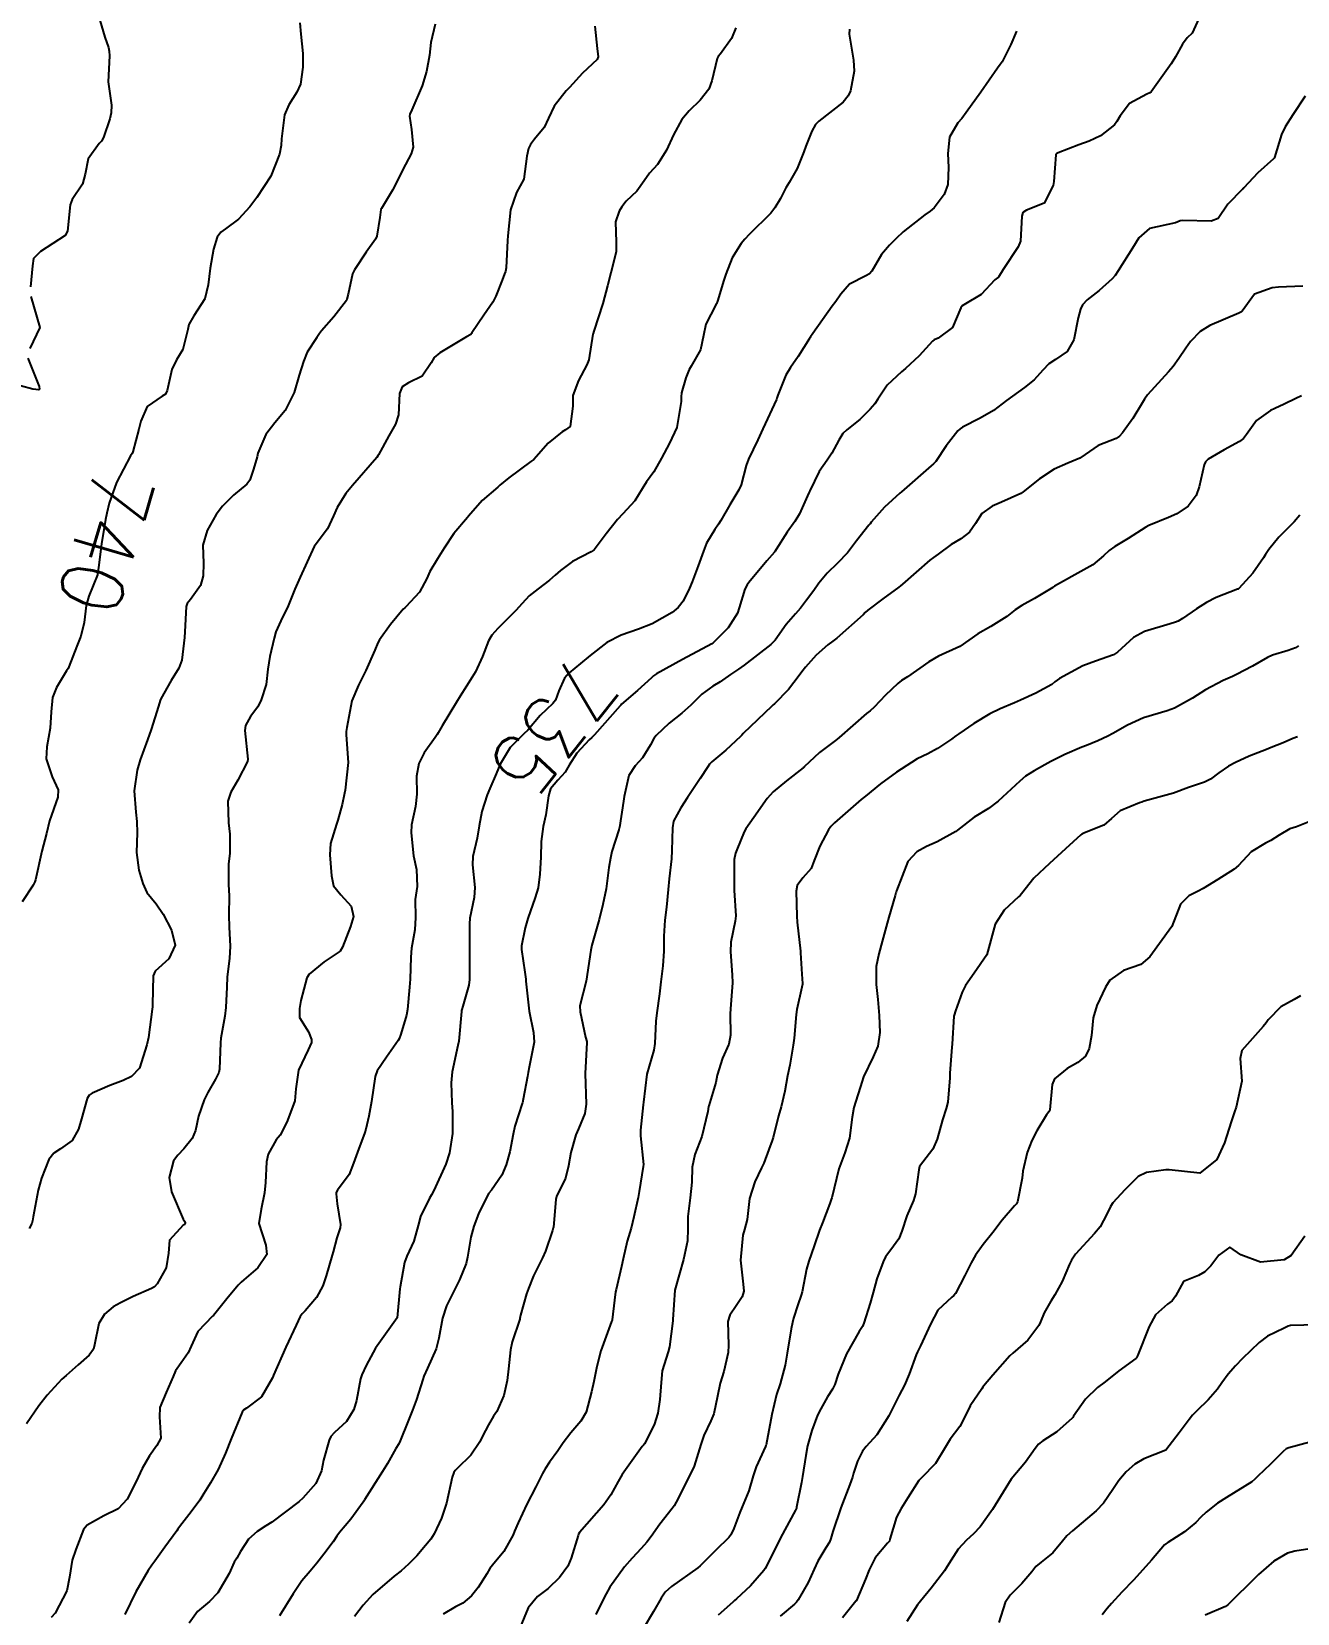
# Model space of a CAD drawing. Header units: metres. Extents: x 298520 to 308411, y 7433745 to 7450750.
# Drawn here: x 303506.1 to 303588.4, y 7440477.6 to 7440580.2 of the extents above; entities that cross this region are included whole.
import ezdxf
from ezdxf.enums import TextEntityAlignment as Align

# ---------------------------------------------------------------- set-up
doc = ezdxf.new("R2010")
doc.units = ezdxf.units.M
doc.header["$LTSCALE"] = 10
for name, color, linetype in [('Cotas', 45, 'Continuous'), ('Curvas de Nivel 1m', 11, 'Continuous'), ('Curvas de Nivel 5m', 15, 'Continuous')]:
    doc.layers.add(name, color=color, linetype=linetype)
doc.styles.add('Style-STANDARD', font='STANDARD.shx')

msp = doc.modelspace()

# ---------------------------------------------------------------- linework, layer by layer
at = {"layer": 'Curvas de Nivel 1m', "flags": 128}
for points, elevation in [([(303510.58, 7440580.99), (303510.9, 7440579.89), (303511.13, 7440579.22), (303511.19, 7440578.99), (303511.21, 7440578.67), (303511.12, 7440576.99), (303511.34, 7440575.48), (303511.32, 7440574.98), (303511.23, 7440574.59), (303510.82, 7440573.37), (303510.68, 7440573.13), (303510.54, 7440572.99), (303509.83, 7440571.98), (303509.63, 7440571), (303509.45, 7440570.34), (303508.78, 7440569.34), (303508.65, 7440569.01), (303508.47, 7440567.3), (303508.32, 7440567.02), (303506.73, 7440565.98), (303506.26, 7440565.51), (303506.21, 7440565.05), (303506.07, 7440563.68)], 741), ([(303581.96, 7440581.1), (303581.53, 7440580.14), (303581.21, 7440579.84), (303580.9, 7440579.44), (303580.44, 7440578.61), (303580.17, 7440578.16), (303578.86, 7440576.35), (303578.78, 7440576.27), (303578.58, 7440576.18), (303577.47, 7440575.59), (303576.85, 7440574.78), (303576.64, 7440574.41), (303576.48, 7440574.2), (303575.57, 7440573.48), (303574.83, 7440573.14), (303574.17, 7440572.89), (303572.82, 7440572.39), (303572.73, 7440572.34), (303572.68, 7440572.25), (303572.54, 7440570.51), (303572.5, 7440570.25), (303571.91, 7440569.12), (303570.77, 7440568.65), (303570.54, 7440568.5), (303570.47, 7440568.27), (303570.37, 7440566.65), (303570.23, 7440566.28), (303569.25, 7440564.81), (303568.95, 7440564.3), (303568.81, 7440564.21), (303568.72, 7440564.13), (303567.83, 7440563.18), (303566.7, 7440562.52), (303566.58, 7440562.44), (303566.51, 7440562.32), (303565.97, 7440561.04), (303565.03, 7440560.34), (303564.78, 7440560.23), (303564.67, 7440560.15), (303563.8, 7440559.21), (303562.9, 7440558.37), (303562.64, 7440558.16), (303561.72, 7440557.29), (303561.12, 7440556.38), (303560.92, 7440556.08), (303560.62, 7440555.73), (303559.94, 7440555.06), (303559.11, 7440554.4), (303558.85, 7440554.15), (303558.59, 7440553.73), (303558.13, 7440552.87), (303557.82, 7440552.43), (303557.31, 7440551.69), (303556.7, 7440550.44), (303556.65, 7440550.34), (303556.55, 7440550.1), (303556.03, 7440548.95), (303555.72, 7440548.45), (303555.22, 7440547.76), (303554.51, 7440546.63), (303554.44, 7440546.52), (303554.4, 7440546.46), (303553.91, 7440545.88), (303552.74, 7440544.49), (303552.62, 7440544.34), (303552.48, 7440544.04), (303552.11, 7440542.84), (303551.99, 7440542.49), (303551.4, 7440541.55), (303550.43, 7440540.58), (303550.39, 7440540.55), (303550.33, 7440540.51), (303548.42, 7440539.49), (303546.74, 7440538.56), (303546.55, 7440538.42), (303546.41, 7440538.29), (303545.5, 7440537.47), (303544.47, 7440536.58), (303544.43, 7440536.53), (303544.38, 7440536.48), (303542.71, 7440534.6), (303542.53, 7440534.43), (303542.36, 7440534.27), (303541.57, 7440533.4), (303541.07, 7440532.62), (303540.8, 7440532.16), (303540.32, 7440531.64), (303539.86, 7440531.09), (303539.73, 7440530.64), (303539.55, 7440529.39), (303539.37, 7440528.64), (303539.25, 7440527.67), (303539.22, 7440526.64), (303539.16, 7440525.55), (303539.04, 7440524.65), (303538.85, 7440524.03), (303538.37, 7440522.66), (303538.21, 7440522.06), (303537.96, 7440520.9), (303537.96, 7440520.66), (303538.18, 7440519.18), (303538.25, 7440518.73), (303538.24, 7440518.66), (303538.24, 7440518.59), (303538.47, 7440516.66), (303538.75, 7440515.27), (303538.78, 7440514.65), (303538.46, 7440513.01), (303538.39, 7440512.66), (303538.35, 7440512.4), (303538.08, 7440510.94), (303538.03, 7440510.7), (303538.02, 7440510.66), (303537.53, 7440509.19), (303537.42, 7440508.67), (303537.2, 7440507.51), (303536.98, 7440506.67), (303536.68, 7440506.01), (303536.01, 7440505.03), (303535.85, 7440504.83), (303535.76, 7440504.68), (303535.18, 7440503.5), (303534.86, 7440502.69), (303534.68, 7440501.98), (303534.47, 7440500.69), (303534.37, 7440500.27), (303533.94, 7440499.2), (303533.69, 7440498.7), (303533.1, 7440497.52), (303532.83, 7440496.72), (303532.6, 7440495.43), (303532.42, 7440494.72), (303531.87, 7440493.47), (303531.63, 7440492.96), (303531.56, 7440492.73), (303531.15, 7440491.43), (303530.88, 7440490.74), (303530.58, 7440489.98), (303530.09, 7440488.75), (303529.99, 7440488.57), (303529.81, 7440488.26), (303529.27, 7440487.28), (303528.94, 7440486.76), (303527.76, 7440484.92), (303527.72, 7440484.83), (303527.69, 7440484.78), (303526.88, 7440483.66), (303526.14, 7440482.8), (303525.97, 7440482.56), (303525.73, 7440482.19), (303525.13, 7440481.39), (303524.68, 7440480.81), (303524.23, 7440480.3), (303523.7, 7440479.66), (303523.14, 7440478.83), (303522.24, 7440477.4)], 734), ([(303542.72, 7440580.61), (303542.89, 7440579.15), (303542.95, 7440578.61), (303542.88, 7440578.44), (303541.94, 7440577.55), (303541.08, 7440576.63), (303540.97, 7440576.52), (303540.86, 7440576.4), (303540.08, 7440575.41), (303539.73, 7440574.64), (303539.45, 7440574.03), (303538.82, 7440573.27), (303538.55, 7440572.92), (303538.43, 7440572.66), (303538.32, 7440572.17), (303538.11, 7440570.66), (303537.64, 7440569.8), (303537.25, 7440568.67), (303537.07, 7440567), (303537.06, 7440566.68), (303536.97, 7440564.92), (303536.92, 7440564.68), (303536.87, 7440564.53), (303536.71, 7440564.12), (303536.3, 7440563.08), (303536.1, 7440562.69), (303535.53, 7440561.84), (303534.75, 7440560.7), (303534.72, 7440560.65), (303534.67, 7440560.58), (303534.4, 7440560.43), (303532.66, 7440559.4), (303532.3, 7440559.09), (303532.09, 7440558.74), (303531.51, 7440557.87), (303530.63, 7440557.44), (303530.21, 7440557.18), (303530.04, 7440556.76), (303529.98, 7440555.38), (303529.79, 7440554.76), (303529.35, 7440554.01), (303528.68, 7440552.77), (303528.64, 7440552.7), (303528.57, 7440552.6), (303526.98, 7440550.79), (303526.55, 7440550.26), (303526, 7440549.35), (303525.76, 7440548.81), (303525.37, 7440547.96), (303524.5, 7440546.82), (303523.58, 7440544.83), (303523.25, 7440544.06), (303522.77, 7440542.85), (303522.45, 7440542.23), (303522.01, 7440541.28), (303521.91, 7440540.86), (303521.61, 7440539.67), (303521.5, 7440538.86), (303521.39, 7440537.87), (303521.05, 7440536.86), (303520.83, 7440536.41), (303520.37, 7440535.78), (303520.04, 7440535.2), (303520, 7440534.87), (303520.18, 7440533.02), (303520.17, 7440532.87), (303519.55, 7440531.64), (303519.09, 7440530.88), (303518.9, 7440530.29), (303518.93, 7440528.88), (303519.03, 7440528.14), (303519.02, 7440526.88), (303518.93, 7440526.21), (303518.93, 7440524.88), (303518.97, 7440524.15), (303518.96, 7440522.88), (303518.98, 7440522.11), (303519.05, 7440520.88), (303518.99, 7440520.08), (303518.84, 7440518.88), (303518.82, 7440518.22), (303518.77, 7440516.88), (303518.69, 7440516.33), (303518.44, 7440514.89), (303518.41, 7440514.6), (303518.34, 7440512.89), (303518.3, 7440512.68), (303518.09, 7440512.23), (303517.6, 7440511.38), (303517.35, 7440510.9), (303516.98, 7440509.83), (303516.79, 7440508.91), (303516.57, 7440508.38), (303516.03, 7440507.72), (303515.65, 7440507.31), (303515.37, 7440506.93), (303515.09, 7440505.85), (303515.23, 7440504.93), (303515.99, 7440503.14), (303516.07, 7440503.01), (303516.11, 7440502.92), (303516.09, 7440502.81), (303515.98, 7440502.75), (303515.11, 7440501.78), (303515.03, 7440500.93), (303514.89, 7440499.98), (303514.3, 7440498.94), (303514.12, 7440498.75), (303513.93, 7440498.64), (303512.75, 7440498.13), (303511.91, 7440497.72), (303511.44, 7440497.45), (303510.88, 7440496.98), (303510.51, 7440496.37), (303510.24, 7440494.99), (303510.17, 7440494.7), (303509.88, 7440494.32), (303509.17, 7440493.69), (303508.4, 7440493), (303508.11, 7440492.75), (303507.86, 7440492.5), (303507.15, 7440491.71), (303506.62, 7440491.03), (303505.82, 7440489.87)], 738), ([(303532.35, 7440580.73), (303532.08, 7440579.54), (303532, 7440578.73), (303531.8, 7440577.66), (303531.51, 7440576.74), (303530.85, 7440575.17), (303530.71, 7440574.88), (303530.7, 7440574.75), (303530.83, 7440573.9), (303530.92, 7440572.75), (303530.81, 7440572.32), (303530.26, 7440571.3), (303530, 7440570.76), (303529.58, 7440569.96), (303528.87, 7440568.77), (303528.84, 7440568.7), (303528.76, 7440568.19), (303528.56, 7440566.96), (303528.48, 7440566.77), (303527.88, 7440565.92), (303527.11, 7440564.79), (303527, 7440564.52), (303526.7, 7440563.21), (303526.63, 7440562.87), (303526.59, 7440562.8), (303525.77, 7440561.73), (303524.97, 7440560.82), (303524.84, 7440560.65), (303524.67, 7440560.4), (303524.05, 7440559.44), (303523.8, 7440558.83), (303523.53, 7440557.94), (303523.19, 7440556.83), (303522.61, 7440555.64), (303521.95, 7440554.86), (303521.35, 7440554.1), (303520.85, 7440552.87), (303520.79, 7440552.65), (303520.56, 7440551.84), (303520.31, 7440551.12), (303520.12, 7440550.87), (303519.27, 7440550.15), (303518.54, 7440549.43), (303518.14, 7440548.9), (303517.55, 7440547.87), (303517.27, 7440546.91), (303517.32, 7440545.73), (303517.29, 7440544.91), (303517.11, 7440544.28), (303516.46, 7440543.39), (303516.25, 7440543.13), (303516.18, 7440542.92), (303516.09, 7440541.27), (303516.07, 7440540.92), (303515.9, 7440539.44), (303515.71, 7440538.93), (303515.2, 7440538.13), (303514.53, 7440536.94), (303514.49, 7440536.83), (303514.38, 7440536.46), (303513.91, 7440534.95), (303513.67, 7440534.26), (303513.2, 7440532.96), (303513.01, 7440532.29), (303512.81, 7440530.96), (303512.91, 7440529.57), (303512.98, 7440528.96), (303513, 7440528.24), (303512.95, 7440526.96), (303513.1, 7440525.81), (303513.36, 7440524.95), (303513.63, 7440524.35), (303514.23, 7440523.61), (303514.69, 7440522.94), (303515.23, 7440521.91), (303515.47, 7440520.93), (303515.05, 7440520.06), (303514.18, 7440519.24), (303514.05, 7440518.94), (303514, 7440517.09), (303513.99, 7440516.94), (303513.98, 7440516.78), (303513.73, 7440514.95), (303513.63, 7440514.46), (303513.15, 7440512.95), (303512.64, 7440512.42), (303512.09, 7440512.16), (303511.23, 7440511.83), (303510.08, 7440511.33), (303509.88, 7440511.19), (303509.75, 7440510.99), (303509.38, 7440509.67), (303509.2, 7440509), (303508.79, 7440508.26), (303508.03, 7440507.71), (303507.6, 7440507.44), (303507.26, 7440507.02), (303506.79, 7440505.81), (303506.58, 7440505.03), (303506.24, 7440503.29), (303506.2, 7440503.04), (303506.16, 7440502.86), (303505.98, 7440502.55)], 739), ([(303551.88, 7440580.5), (303551.6, 7440579.81), (303550.89, 7440578.8), (303550.75, 7440578.64), (303550.68, 7440578.51), (303550.33, 7440577.06), (303550.13, 7440576.52), (303549.58, 7440575.8), (303548.85, 7440575.1), (303548.39, 7440574.54), (303547.83, 7440573.54), (303547.38, 7440572.55), (303546.8, 7440571.63), (303546.29, 7440571.07), (303545.93, 7440570.57), (303545.46, 7440569.9), (303544.77, 7440569.24), (303544.48, 7440568.88), (303544.32, 7440568.59), (303544.08, 7440567.91), (303544.12, 7440566.59), (303544.11, 7440565.96), (303543.77, 7440564.59), (303543.55, 7440563.75), (303543.26, 7440562.6), (303542.67, 7440560.8), (303542.63, 7440560.66), (303542.61, 7440560.61), (303542.33, 7440558.94), (303542.22, 7440558.61), (303541.66, 7440557.6), (303541.31, 7440556.62), (303541.3, 7440555.94), (303541.12, 7440554.62), (303540.83, 7440554.4), (303540.6, 7440554.27), (303539.69, 7440553.54), (303538.92, 7440552.65), (303538.76, 7440552.46), (303538.57, 7440552.33), (303537.15, 7440551.27), (303536.55, 7440550.81), (303536.49, 7440550.74), (303536.43, 7440550.68), (303535.42, 7440549.81), (303534.53, 7440548.8), (303534.45, 7440548.7), (303533.57, 7440547.66), (303532.95, 7440546.72), (303532.5, 7440546.01), (303532.02, 7440545.2), (303531.82, 7440544.74), (303531.35, 7440543.86), (303530.46, 7440542.9), (303530.38, 7440542.83), (303530.29, 7440542.75), (303529.45, 7440541.75), (303528.75, 7440540.77), (303528.63, 7440540.57), (303528.43, 7440540.1), (303527.86, 7440538.78), (303527.37, 7440537.81), (303526.94, 7440536.79), (303526.62, 7440535.06), (303526.57, 7440534.8), (303526.57, 7440534.59), (303526.71, 7440532.79), (303526.51, 7440530.99), (303526.47, 7440530.8), (303526.31, 7440530.08), (303526.04, 7440529.06), (303525.96, 7440528.8), (303525.55, 7440527.53), (303525.51, 7440526.81), (303525.62, 7440525.43), (303525.75, 7440524.8), (303526.24, 7440524.21), (303526.9, 7440523.46), (303527.06, 7440522.79), (303526.86, 7440522.14), (303526.34, 7440520.8), (303526.19, 7440520.55), (303525.15, 7440519.85), (303524.18, 7440519.06), (303524.02, 7440518.82), (303523.63, 7440517.35), (303523.55, 7440516.83), (303523.55, 7440516.24), (303524.13, 7440515.3), (303524.32, 7440514.82), (303524.32, 7440514.62), (303524.12, 7440514.14), (303523.48, 7440512.83), (303523.31, 7440511.61), (303523.25, 7440510.83), (303522.77, 7440509.55), (303522.42, 7440508.84), (303522.29, 7440508.61), (303522.04, 7440508.29), (303521.51, 7440507.37), (303521.4, 7440506.86), (303521.33, 7440505.53), (303521.28, 7440504.86), (303521.05, 7440503.8), (303520.9, 7440502.86), (303521.36, 7440501.46), (303521.43, 7440500.86), (303520.83, 7440499.98), (303519.94, 7440499.2), (303519.76, 7440499.05), (303519.57, 7440498.87), (303518.83, 7440497.97), (303517.96, 7440496.9), (303517.9, 7440496.84), (303516.94, 7440495.86), (303516.52, 7440494.91), (303516.32, 7440494.47), (303515.87, 7440493.83), (303515.5, 7440493.29), (303515.33, 7440492.93), (303514.88, 7440491.9), (303514.48, 7440490.93), (303514.45, 7440490.31), (303514.53, 7440488.93), (303514.29, 7440488.45), (303513.8, 7440487.79), (303513.32, 7440486.95), (303512.94, 7440486.11), (303512.35, 7440484.96), (303511.76, 7440484.35), (303510.84, 7440483.89), (303509.75, 7440483.29), (303509.52, 7440482.99), (303509.02, 7440481.71), (303508.78, 7440481), (303508.6, 7440479.9), (303508.43, 7440479.01), (303507.68, 7440477.57), (303507.41, 7440477.29)], 737), ([(303559.27, 7440580.41), (303559.24, 7440580.08), (303559.54, 7440578.4), (303559.58, 7440577.69), (303559.33, 7440576.41), (303559.19, 7440576.08), (303558.86, 7440575.68), (303557.28, 7440574.43), (303557.07, 7440574.21), (303556.83, 7440573.79), (303556.44, 7440572.82), (303556.31, 7440572.45), (303555.88, 7440571.37), (303555.35, 7440570.45), (303555.14, 7440570.11), (303554.78, 7440569.41), (303554.43, 7440568.8), (303554.17, 7440568.47), (303552.75, 7440567.07), (303552.47, 7440566.77), (303552.24, 7440566.5), (303551.66, 7440565.57), (303551.23, 7440564.5), (303551.1, 7440564.12), (303550.7, 7440562.76), (303550.63, 7440562.58), (303550.59, 7440562.51), (303549.93, 7440561.26), (303549.78, 7440560.52), (303549.59, 7440559.59), (303548.98, 7440558.53), (303548.86, 7440558.32), (303548.64, 7440557.77), (303548.37, 7440556.79), (303548.34, 7440556.53), (303548.33, 7440556.24), (303548.06, 7440554.54), (303547.59, 7440553.54), (303547.07, 7440552.55), (303546.56, 7440551.67), (303546.09, 7440551.03), (303545.81, 7440550.57), (303545.33, 7440549.79), (303544.54, 7440548.94), (303544.2, 7440548.58), (303543.47, 7440547.65), (303542.68, 7440546.61), (303542.5, 7440546.47), (303541.27, 7440545.84), (303540.49, 7440545.26), (303540.16, 7440544.96), (303539.78, 7440544.64), (303539.04, 7440544.08), (303538.47, 7440543.61), (303538, 7440543.12), (303537.59, 7440542.66), (303536.44, 7440541.49), (303536.05, 7440541.07), (303535.82, 7440540.69), (303535.44, 7440539.67), (303534.97, 7440538.69), (303534.77, 7440538.34), (303534.4, 7440537.75), (303533.99, 7440537.11), (303533.74, 7440536.71), (303532.82, 7440535.17), (303532.55, 7440534.73), (303532.48, 7440534.61), (303532.36, 7440534.43), (303531.65, 7440533.43), (303531.29, 7440532.74), (303531.15, 7440531.91), (303531.17, 7440530.74), (303531.09, 7440529.95), (303530.83, 7440528.74), (303530.79, 7440528.24), (303530.96, 7440526.74), (303531.15, 7440525.85), (303531.18, 7440524.74), (303531.07, 7440523.9), (303531.08, 7440522.74), (303531.03, 7440521.93), (303530.83, 7440520.74), (303530.78, 7440520.15), (303530.73, 7440518.74), (303530.69, 7440518.22), (303530.56, 7440516.75), (303530.5, 7440516.39), (303530.13, 7440515.15), (303530.01, 7440514.86), (303529.95, 7440514.75), (303529.2, 7440513.67), (303528.59, 7440512.77), (303528.46, 7440512.4), (303528.23, 7440510.78), (303528.06, 7440509.83), (303527.85, 7440508.99), (303527.79, 7440508.78), (303527.32, 7440507.5), (303527.06, 7440506.79), (303526.77, 7440506.04), (303526.01, 7440505.02), (303525.93, 7440504.87), (303525.93, 7440504.8), (303526, 7440504.15), (303526.21, 7440502.8), (303526.18, 7440502.59), (303525.97, 7440501.94), (303525.73, 7440501.03), (303525.67, 7440500.8), (303525.28, 7440499.46), (303525.06, 7440498.81), (303524.66, 7440498.07), (303523.91, 7440497.19), (303523.72, 7440497.01), (303523.59, 7440496.82), (303523.33, 7440496.26), (303522.65, 7440494.84), (303521.86, 7440493.01), (303521.82, 7440492.9), (303521.8, 7440492.85), (303521.08, 7440491.62), (303520.11, 7440490.87), (303519.94, 7440490.77), (303519.83, 7440490.62), (303519.1, 7440488.88), (303518.73, 7440487.95), (303518.26, 7440486.89), (303517.77, 7440486.02), (303517.34, 7440485.33), (303517.07, 7440484.91), (303516.51, 7440484.15), (303515.75, 7440483.17), (303515.64, 7440483.02), (303515.57, 7440482.92), (303514.8, 7440481.86), (303514.15, 7440480.94), (303513.96, 7440480.69), (303513.71, 7440480.33), (303512.92, 7440478.95), (303512.2, 7440477.48)], 736), ([(303588.86, 7440576.06), (303588.08, 7440574.84), (303587.58, 7440574.07), (303587.34, 7440573.57), (303586.87, 7440572.08), (303586.85, 7440572.04), (303586.81, 7440571.99), (303585.8, 7440571.09), (303584.88, 7440570.1), (303584.84, 7440570.05), (303584.79, 7440570.02), (303583.85, 7440569.04), (303583.23, 7440568.12), (303582.76, 7440567.95), (303580.93, 7440567.98), (303580.76, 7440567.96), (303580.45, 7440567.84), (303578.76, 7440567.46), (303578.07, 7440566.87), (303577.65, 7440566.19), (303576.73, 7440564.72), (303576.52, 7440564.41), (303576.34, 7440564.2), (303575.48, 7440563.44), (303574.7, 7440562.83), (303574.41, 7440562.51), (303574.28, 7440562.23), (303574.12, 7440561.66), (303573.84, 7440560.23), (303573.42, 7440559.48), (303572.65, 7440558.97), (303572.22, 7440558.68), (303571.83, 7440558.26), (303571.26, 7440557.64), (303570.63, 7440557.14), (303569.48, 7440556.29), (303568.62, 7440555.66), (303567.76, 7440555.16), (303566.61, 7440554.56), (303566.46, 7440554.46), (303566.31, 7440554.32), (303565.56, 7440553.36), (303564.88, 7440552.34), (303564.73, 7440552.18), (303564.57, 7440552.05), (303562.66, 7440550.37), (303562.55, 7440550.28), (303561.55, 7440549.38), (303560.68, 7440548.39), (303560.62, 7440548.3), (303560.53, 7440548.2), (303559.72, 7440547.19), (303559.14, 7440546.41), (303558.5, 7440545.73), (303557.83, 7440545.09), (303557.29, 7440544.43), (303556.95, 7440543.96), (303556.47, 7440543.33), (303556.09, 7440542.82), (303555.77, 7440542.45), (303555.15, 7440541.75), (303554.44, 7440540.75), (303554.17, 7440540.46), (303552.42, 7440539.11), (303552.06, 7440538.85), (303551.55, 7440538.5), (303550.88, 7440538.03), (303550.4, 7440537.75), (303549.67, 7440537.24), (303548.97, 7440536.53), (303548.38, 7440535.99), (303547.56, 7440535.36), (303546.71, 7440534.56), (303546.56, 7440534.36), (303546.35, 7440533.94), (303545.82, 7440533.09), (303545.35, 7440532.57), (303544.94, 7440531.96), (303544.64, 7440530.58), (303544.6, 7440530.29), (303544.33, 7440528.58), (303544.32, 7440528.55), (303544.29, 7440528.43), (303543.84, 7440527.02), (303543.74, 7440526.59), (303543.65, 7440525.98), (303543.46, 7440524.59), (303543.26, 7440523.57), (303543.01, 7440522.6), (303542.53, 7440520.94), (303542.46, 7440520.61), (303542.17, 7440518.61), (303541.76, 7440517), (303541.77, 7440516.61), (303542.13, 7440514.96), (303542.2, 7440514.68), (303542.2, 7440514.61), (303542.1, 7440512.61), (303542.17, 7440510.61), (303542.07, 7440510), (303541.66, 7440509.01), (303541.5, 7440508.62), (303541.18, 7440507.47), (303541.03, 7440506.62), (303540.83, 7440505.81), (303540.25, 7440504.63), (303540.2, 7440504.43), (303540.04, 7440502.63), (303540.03, 7440502.58), (303539.98, 7440502.41), (303539.53, 7440501.07), (303539.34, 7440500.64), (303538.75, 7440499.46), (303538.42, 7440498.65), (303538.29, 7440498.29), (303537.91, 7440496.91), (303537.86, 7440496.7), (303537.85, 7440496.66), (303537.37, 7440495.18), (303537.26, 7440494.67), (303537.12, 7440493.42), (303537.03, 7440492.67), (303536.82, 7440491.7), (303536.36, 7440490.67), (303536.15, 7440490.35), (303535.82, 7440489.8), (303535.44, 7440489.06), (303535.25, 7440488.69), (303534.67, 7440487.82), (303533.79, 7440486.97), (303533.65, 7440486.84), (303533.57, 7440486.7), (303533.46, 7440486.39), (303533.09, 7440484.71), (303532.77, 7440483.73), (303532.3, 7440482.72), (303532.08, 7440482.38), (303531.73, 7440481.95), (303531.16, 7440481.29), (303530.63, 7440480.74), (303530.14, 7440480.31), (303529.7, 7440479.96), (303528.32, 7440478.77), (303527.69, 7440478.09), (303527.11, 7440477.35)], 733), ([(303588.72, 7440563.72), (303587.14, 7440563.65), (303586.72, 7440563.62), (303585.59, 7440563.21), (303584.77, 7440562.1), (303584.73, 7440562.06), (303584.69, 7440562.03), (303584.57, 7440561.98), (303582.68, 7440561.17), (303582.04, 7440560.78), (303581.42, 7440560.14), (303581.11, 7440559.7), (303580.66, 7440559.02), (303580.29, 7440558.51), (303579.99, 7440558.16), (303578.63, 7440556.67), (303578.43, 7440556.38), (303578.31, 7440556.18), (303577.67, 7440555.13), (303577, 7440554.2), (303576.81, 7440553.99), (303576.6, 7440553.84), (303575.43, 7440553.37), (303574.58, 7440552.8), (303574.24, 7440552.56), (303573.46, 7440552.24), (303572.57, 7440551.85), (303571.62, 7440551.21), (303570.55, 7440550.36), (303570.41, 7440550.27), (303569.14, 7440549.7), (303568.54, 7440549.45), (303567.87, 7440548.97), (303567.46, 7440548.31), (303567.07, 7440547.76), (303566.51, 7440547.32), (303565.88, 7440546.96), (303565.03, 7440546.33), (303564.73, 7440546.11), (303564.5, 7440545.94), (303562.72, 7440544.37), (303562.59, 7440544.26), (303562.48, 7440544.17), (303561.43, 7440543.42), (303560.46, 7440542.69), (303560.3, 7440542.54), (303560.15, 7440542.39), (303558.44, 7440540.87), (303558.19, 7440540.67), (303557.86, 7440540.43), (303557.1, 7440539.76), (303556.42, 7440538.99), (303556.18, 7440538.68), (303556.01, 7440538.44), (303555.31, 7440537.54), (303554.39, 7440536.6), (303554.31, 7440536.54), (303554.22, 7440536.46), (303552.36, 7440534.68), (303552.27, 7440534.58), (303552.19, 7440534.49), (303551.25, 7440533.6), (303550.34, 7440532.84), (303550.17, 7440532.68), (303550.06, 7440532.51), (303549.57, 7440531.76), (303548.74, 7440530.53), (303548.31, 7440529.86), (303547.85, 7440528.99), (303547.77, 7440528.55), (303547.73, 7440527.08), (303547.7, 7440526.55), (303547.56, 7440525.24), (303547.49, 7440524.55), (303547.38, 7440523.4), (303547.28, 7440522.55), (303547.22, 7440521.53), (303547.21, 7440520.55), (303547.14, 7440519.59), (303547.01, 7440518.55), (303546.94, 7440517.77), (303546.76, 7440516.55), (303546.69, 7440516), (303546.63, 7440514.55), (303546.56, 7440514.12), (303546.1, 7440512.56), (303545.9, 7440510.74), (303545.88, 7440510.56), (303545.7, 7440508.92), (303545.7, 7440508.56), (303545.89, 7440506.7), (303545.88, 7440506.56), (303545.62, 7440504.95), (303545.54, 7440504.56), (303545.27, 7440503.29), (303545.09, 7440502.57), (303544.83, 7440501.71), (303544.57, 7440500.57), (303544.46, 7440500.07), (303544.11, 7440498.58), (303544.08, 7440498.43), (303543.91, 7440496.99), (303543.86, 7440496.62), (303543.85, 7440496.58), (303543.82, 7440496.5), (303543.12, 7440494.59), (303542.85, 7440493.58), (303542.66, 7440492.6), (303542.52, 7440491.93), (303542.16, 7440490.61), (303541.83, 7440490.04), (303541.17, 7440489.27), (303540.67, 7440488.62), (303540.32, 7440488.11), (303539.79, 7440487.37), (303539.5, 7440486.93), (303539.34, 7440486.64), (303538.89, 7440485.76), (303538.32, 7440484.65), (303537.75, 7440483.43), (303537.52, 7440482.89), (303537.42, 7440482.66), (303536.81, 7440481.58), (303536.09, 7440480.68), (303535.92, 7440480.47), (303535.71, 7440480.11), (303535.15, 7440479.23), (303534.72, 7440478.69), (303534.16, 7440478.22), (303533.68, 7440477.98), (303532.88, 7440477.51)], 732), ([(303506.09, 7440563.05), (303506.67, 7440561.04), (303506.03, 7440559.67)], 741), ([(303505.91, 7440559.05), (303506.63, 7440557.21), (303506.66, 7440557.04), (303506.62, 7440556.99), (303506.22, 7440557.04), (303504.63, 7440557.47)], 741), ([(303588.63, 7440556.61), (303588.26, 7440556.43), (303587.51, 7440556.07), (303586.91, 7440555.78), (303586.62, 7440555.64), (303585.7, 7440555), (303585.05, 7440554.1), (303584.86, 7440553.84), (303584.6, 7440553.63), (303583.61, 7440553.1), (303582.58, 7440552.49), (303582.39, 7440552.32), (303582.3, 7440552.13), (303581.99, 7440550.7), (303581.79, 7440550.14), (303581.26, 7440549.43), (303580.53, 7440548.94), (303579.99, 7440548.7), (303578.71, 7440548.18), (303578.52, 7440548.08), (303577.37, 7440547.34), (303576.51, 7440546.82), (303576.15, 7440546.56), (303575.77, 7440546.21), (303575.08, 7440545.63), (303574.49, 7440545.31), (303572.59, 7440544.25), (303572.53, 7440544.2), (303572.48, 7440544.16), (303571.29, 7440543.45), (303570.46, 7440543), (303570.04, 7440542.7), (303569.5, 7440542.28), (303568.45, 7440541.63), (303567.6, 7440541.15), (303566.43, 7440540.32), (303565.05, 7440539.71), (303564.42, 7440539.33), (303563.05, 7440538.36), (303562.66, 7440538.12), (303562.41, 7440537.93), (303561.6, 7440537.17), (303560.87, 7440536.39), (303560.61, 7440536.16), (303560.38, 7440535.98), (303558.6, 7440534.42), (303558.47, 7440534.31), (303558.36, 7440534.22), (303557.33, 7440533.45), (303556.33, 7440532.51), (303556.3, 7440532.47), (303556.26, 7440532.44), (303555.17, 7440531.61), (303554.32, 7440530.9), (303553.93, 7440530.47), (303553.05, 7440529.23), (303552.54, 7440528.49), (303552.45, 7440528.33), (303552.28, 7440527.93), (303551.87, 7440526.9), (303551.79, 7440526.49), (303551.78, 7440524.96), (303551.79, 7440524.49), (303551.88, 7440522.84), (303551.85, 7440522.49), (303551.57, 7440521.13), (303551.54, 7440520.5), (303551.66, 7440519.01), (303551.67, 7440518.5), (303551.56, 7440517.09), (303551.53, 7440516.5), (303551.54, 7440515.09), (303551.43, 7440514.5), (303551.02, 7440513.59), (303550.68, 7440512.5), (303550.59, 7440512.01), (303550.13, 7440510.51), (303550.12, 7440510.46), (303550.07, 7440510.14), (303549.68, 7440508.52), (303549.22, 7440507.34), (303549.05, 7440506.52), (303549.04, 7440505.55), (303548.93, 7440504.53), (303548.77, 7440503.31), (303548.77, 7440502.53), (303548.75, 7440501.74), (303548.48, 7440500.53), (303547.93, 7440498.54), (303547.8, 7440496.64), (303547.79, 7440496.54), (303547.57, 7440494.86), (303547.49, 7440494.54), (303547.11, 7440493.31), (303547.04, 7440492.55), (303546.96, 7440491.43), (303546.82, 7440490.55), (303546.59, 7440489.79), (303545.95, 7440488.56), (303545.89, 7440488.48), (303545.81, 7440488.38), (303545.04, 7440487.33), (303544.51, 7440486.57), (303544.24, 7440486.12), (303543.77, 7440485.26), (303543.31, 7440484.59), (303541.74, 7440482.8), (303541.67, 7440482.69), (303541.64, 7440482.61), (303541.2, 7440481.13), (303540.97, 7440480.62), (303540.44, 7440479.89), (303539.7, 7440479.17), (303539, 7440478.64), (303538.41, 7440477.92), (303537.88, 7440476.66)], 731), ([(303588.44, 7440540.38), (303588.25, 7440540.25), (303587.76, 7440540.07), (303586.75, 7440539.76), (303586.43, 7440539.61), (303585.44, 7440539.06), (303584.41, 7440538.5), (303584.14, 7440538.37), (303583.55, 7440538.11), (303582.4, 7440537.51), (303581.55, 7440536.98), (303580.38, 7440536.33), (303579.91, 7440536.16), (303578.38, 7440535.7), (303577.34, 7440535.23), (303576.37, 7440534.68), (303576.06, 7440534.51), (303575.4, 7440534.21), (303574.67, 7440533.91), (303574.36, 7440533.79), (303573.26, 7440533.32), (303572.34, 7440532.86), (303571.95, 7440532.64), (303571.27, 7440532.26), (303570.7, 7440531.9), (303570.33, 7440531.59), (303568.92, 7440530.29), (303568.31, 7440529.82), (303567.38, 7440529.24), (303566.29, 7440528.41), (303566.25, 7440528.37), (303566.18, 7440528.32), (303564.97, 7440527.65), (303564.28, 7440527.35), (303563.64, 7440526.99), (303563.07, 7440526.36), (303562.33, 7440524.46), (303562.3, 7440524.37), (303562.29, 7440524.33), (303562.24, 7440524.16), (303561.83, 7440522.76), (303561.72, 7440522.37), (303561.4, 7440521.18), (303561.18, 7440520.38), (303561.01, 7440519.56), (303561.01, 7440518.38), (303561.12, 7440517.42), (303561.21, 7440516.38), (303561.24, 7440515.27), (303561.12, 7440514.38), (303560.82, 7440513.68), (303560.19, 7440512.39), (303560.16, 7440512.32), (303560.09, 7440512.11), (303559.56, 7440510.4), (303559.45, 7440509.78), (303559.28, 7440508.4), (303558.98, 7440507.46), (303558.57, 7440506.41), (303558.13, 7440504.54), (303558.09, 7440504.42), (303558, 7440504.16), (303557.51, 7440502.91), (303557.32, 7440502.43), (303556.98, 7440501.42), (303556.63, 7440500.43), (303556.48, 7440499.9), (303556.2, 7440498.44), (303556.14, 7440498.22), (303555.92, 7440497.58), (303555.64, 7440496.71), (303555.57, 7440496.44), (303555.49, 7440496.03), (303555.23, 7440494.45), (303555.1, 7440493.67), (303554.76, 7440492.46), (303554.54, 7440491.77), (303554.22, 7440490.46), (303553.85, 7440488.5), (303553.84, 7440488.47), (303553.84, 7440488.45), (303553.81, 7440488.39), (303553.2, 7440487.07), (303553.01, 7440486.48), (303552.73, 7440485.52), (303552.31, 7440484.48), (303552.14, 7440484.11), (303551.75, 7440483.06), (303551.57, 7440482.66), (303551.44, 7440482.49), (303550.58, 7440481.65), (303549.72, 7440480.79), (303549.58, 7440480.65), (303549.43, 7440480.51), (303547.7, 7440479.29), (303547.3, 7440478.94), (303547.03, 7440478.55), (303546.55, 7440477.68), (303545.86, 7440476.56)], 729), ([(303588.37, 7440534.46), (303588.08, 7440534.35), (303587.45, 7440534.07), (303586.67, 7440533.76), (303586.36, 7440533.65), (303585.24, 7440533.2), (303584.34, 7440532.79), (303583.89, 7440532.56), (303583.26, 7440532.12), (303582.73, 7440531.72), (303582.33, 7440531.53), (303581.29, 7440531.17), (303580.32, 7440530.8), (303578.41, 7440530.28), (303578.31, 7440530.25), (303578.27, 7440530.23), (303578.11, 7440530.18), (303576.85, 7440529.65), (303576.3, 7440529.16), (303575.79, 7440528.72), (303574.53, 7440528.22), (303574.36, 7440528.15), (303574.29, 7440528.11), (303573.31, 7440527.2), (303572.26, 7440526.25), (303571.24, 7440525.28), (303570.44, 7440524.27), (303570.35, 7440524.16), (303570.24, 7440524.07), (303569.31, 7440523.2), (303568.74, 7440522.29), (303568.19, 7440520.3), (303567.36, 7440519.13), (303566.81, 7440518.31), (303566.6, 7440517.88), (303566.15, 7440516.68), (303566.07, 7440516.39), (303566.06, 7440516.32), (303565.94, 7440514.51), (303565.93, 7440514.32), (303565.8, 7440512.62), (303565.78, 7440512.32), (303565.65, 7440510.75), (303565.55, 7440510.33), (303565.32, 7440509.59), (303564.97, 7440508.34), (303564.69, 7440507.69), (303564.03, 7440506.85), (303563.82, 7440506.56), (303563.77, 7440506.35), (303563.56, 7440504.8), (303563.43, 7440504.36), (303562.99, 7440503.36), (303562.67, 7440502.36), (303562.47, 7440501.86), (303561.96, 7440501.16), (303561.62, 7440500.71), (303561.45, 7440500.38), (303561.05, 7440499.27), (303560.8, 7440498.38), (303560.62, 7440497.69), (303560.21, 7440496.39), (303560.11, 7440496.18), (303559.9, 7440495.86), (303559.08, 7440494.4), (303558.53, 7440493.08), (303558.31, 7440492.41), (303558.16, 7440492.11), (303557.85, 7440491.61), (303557.42, 7440490.84), (303557.2, 7440490.43), (303556.82, 7440489.43), (303556.55, 7440488.43), (303556.43, 7440487.81), (303556.23, 7440486.44), (303556.16, 7440486.05), (303555.84, 7440484.44), (303555.82, 7440484.38), (303555.76, 7440484.26), (303554.8, 7440482.45), (303554.45, 7440481.74), (303553.8, 7440480.47), (303553.71, 7440480.34), (303552.84, 7440479.34), (303551.94, 7440478.49), (303551.8, 7440478.38), (303551.69, 7440478.29), (303550.75, 7440477.43)], 728), ([(303589.28, 7440529.02), (303588.3, 7440528.63), (303587.88, 7440528.48), (303587.19, 7440528.07), (303586.64, 7440527.73), (303586.29, 7440527.56), (303585.37, 7440527), (303584.53, 7440526.11), (303584.26, 7440525.87), (303583.19, 7440525.19), (303582.25, 7440524.61), (303581.93, 7440524.45), (303581.31, 7440524.14), (303580.78, 7440523.6), (303580.21, 7440522.15), (303578.78, 7440520.17), (303578.19, 7440519.69), (303577.08, 7440519.3), (303576.18, 7440518.66), (303575.9, 7440518.2), (303575.34, 7440517.03), (303575.11, 7440516.22), (303574.99, 7440515.08), (303574.85, 7440514.22), (303574.6, 7440513.74), (303574.11, 7440513.31), (303573.41, 7440512.93), (303572.59, 7440512.25), (303572.44, 7440511.89), (303572.29, 7440510.25), (303572.21, 7440510.11), (303572.07, 7440509.92), (303571.44, 7440508.88), (303571.12, 7440508.26), (303570.82, 7440507.48), (303570.54, 7440506.26), (303570.48, 7440505.8), (303570.19, 7440504.27), (303570.12, 7440504.15), (303570, 7440504.02), (303569.18, 7440503.08), (303568.59, 7440502.29), (303567.96, 7440501.5), (303567.45, 7440500.82), (303567.18, 7440500.31), (303566.76, 7440499.49), (303566.15, 7440498.32), (303566.06, 7440498.19), (303565.93, 7440498.08), (303565.02, 7440497.23), (303564.53, 7440496.34), (303563.89, 7440494.92), (303563.69, 7440494.54), (303563.6, 7440494.35), (303563.15, 7440493.08), (303562.84, 7440492.36), (303562.5, 7440491.72), (303561.83, 7440490.37), (303561.05, 7440489.15), (303560.35, 7440488.38), (303560.11, 7440488.09), (303559.8, 7440487.43), (303559.53, 7440486.65), (303559.46, 7440486.39), (303559.29, 7440485.91), (303558.71, 7440484.41), (303558.2, 7440482.86), (303558.07, 7440482.42), (303557.97, 7440482.18), (303557.73, 7440481.8), (303557.21, 7440480.94), (303556.97, 7440480.43), (303556.58, 7440479.55), (303555.94, 7440478.44), (303555.84, 7440478.29), (303555.69, 7440478.15), (303554.76, 7440477.37)], 727), ([(303588.57, 7440517.65), (303588.16, 7440517.4), (303587.3, 7440516.93), (303586.46, 7440516.08), (303586.33, 7440515.89), (303586.14, 7440515.65), (303584.75, 7440514.1), (303584.65, 7440513.57), (303584.76, 7440512.1), (303584.38, 7440510.41), (303584.27, 7440510.11), (303584.07, 7440509.47), (303583.62, 7440508.11), (303583.13, 7440507.02), (303582.02, 7440506.13), (303580.03, 7440506.35), (303579.83, 7440506.35), (303578.57, 7440506.17), (303578.02, 7440505.91), (303577.15, 7440505.05), (303576.37, 7440504.2), (303576.22, 7440503.98), (303575.99, 7440503.48), (303575.55, 7440502.64), (303575.19, 7440502.21), (303573.96, 7440500.88), (303573.7, 7440500.49), (303573.56, 7440500.23), (303573.09, 7440499.09), (303572.62, 7440498.24), (303572.34, 7440497.83), (303571.92, 7440497.06), (303571.67, 7440496.49), (303571.56, 7440496.25), (303570.85, 7440495.3), (303569.88, 7440494.44), (303569.69, 7440494.27), (303568.59, 7440493.01), (303567.98, 7440492.3), (303567.93, 7440492.23), (303567.86, 7440492.14), (303567.12, 7440491.03), (303566.77, 7440490.31), (303566.45, 7440489.69), (303565.82, 7440488.87), (303565.48, 7440488.33), (303564.85, 7440487.28), (303563.95, 7440486.35), (303563.78, 7440486.17), (303563.07, 7440485.06), (303562.62, 7440484.36), (303562.33, 7440483.79), (303561.9, 7440482.37), (303561.86, 7440482.25), (303561.74, 7440482.11), (303560.94, 7440481.16), (303560.56, 7440480.38), (303560.32, 7440479.77), (303559.73, 7440478.39), (303559.72, 7440478.37), (303559.69, 7440478.34), (303558.82, 7440477.26)], 726), ([(303589.65, 7440496.29), (303587.91, 7440496.24), (303587.77, 7440496.2), (303587.51, 7440496.06), (303586.43, 7440495.55), (303585.89, 7440495.15), (303584.81, 7440494.1), (303584.35, 7440493.63), (303583.87, 7440493.08), (303583.46, 7440492.52), (303583.17, 7440492.12), (303582.56, 7440491.41), (303581.84, 7440490.71), (303581.55, 7440490.42), (303581.33, 7440490.14), (303580.69, 7440489.28), (303579.81, 7440488.15), (303578.39, 7440487.58), (303577.8, 7440487.24), (303577.24, 7440486.74), (303576.77, 7440486.19), (303576.37, 7440485.6), (303575.77, 7440484.7), (303575.3, 7440484.21), (303573.75, 7440482.92), (303573.39, 7440482.59), (303573.1, 7440482.24), (303572.49, 7440481.48), (303571.72, 7440480.88), (303571.38, 7440480.59), (303571.11, 7440480.26), (303570.47, 7440479.49), (303569.7, 7440478.73), (303569.39, 7440478.27), (303568.98, 7440476.97)], 724), ([(303589.18, 7440488.68), (303587.82, 7440488.31), (303587.64, 7440488.23), (303587.44, 7440488.06), (303586.62, 7440487.25), (303585.79, 7440486.46), (303585.6, 7440486.26), (303585.4, 7440486.09), (303583.77, 7440485.07), (303583.18, 7440484.71), (303582.44, 7440484.12), (303582.1, 7440483.79), (303581.76, 7440483.45), (303581.04, 7440482.85), (303579.94, 7440482.15), (303579.82, 7440482.07), (303579.74, 7440482), (303578.88, 7440481.01), (303578.14, 7440480.17), (303577.71, 7440479.71), (303576.97, 7440478.92), (303576.29, 7440478.19), (303576.01, 7440477.87), (303575.68, 7440477.45)], 723), ([(303589.74, 7440481.83), (303588.19, 7440481.6), (303587.73, 7440481.46), (303586.84, 7440480.95), (303585.85, 7440480.08), (303585.78, 7440480.01), (303585.71, 7440479.94), (303583.84, 7440478.11), (303583.76, 7440478.04), (303583.69, 7440478.01), (303582.37, 7440477.43)], 722)]:
    msp.add_lwpolyline(points, dxfattribs=dict(at, elevation=elevation))
at = {"layer": 'Curvas de Nivel 5m', "flags": 128}
for points, elevation in [([(303523.56, 7440580.83), (303523.64, 7440580.09), (303523.76, 7440578.83), (303523.76, 7440577.94), (303523.62, 7440576.83), (303523.38, 7440576.31), (303522.85, 7440575.5), (303522.57, 7440574.84), (303522.38, 7440573.28), (303522.36, 7440572.85), (303522.25, 7440572.29), (303521.68, 7440570.86), (303520.78, 7440569.49), (303520.52, 7440569.13), (303520.33, 7440568.87), (303519.58, 7440568.07), (303518.75, 7440567.44), (303518.43, 7440567.22), (303518.2, 7440566.9), (303517.96, 7440566.13), (303517.74, 7440564.9), (303517.62, 7440563.82), (303517.39, 7440562.91), (303516.68, 7440561.8), (303516.36, 7440561.24), (303516.29, 7440560.92), (303515.97, 7440559.62), (303515.56, 7440558.93), (303515.26, 7440558.32), (303514.96, 7440556.94), (303514.84, 7440556.72), (303514.62, 7440556.58), (303513.66, 7440555.9), (303513.24, 7440554.95), (303513.12, 7440554.43), (303512.72, 7440552.96), (303512.67, 7440552.86), (303512.57, 7440552.7), (303511.67, 7440550.97), (303511.19, 7440549.63), (303511.03, 7440548.98), (303510.94, 7440548.57), (303510.69, 7440546.99), (303510.49, 7440545.46), (303510.43, 7440545.04), (303510.42, 7440544.99), (303509.86, 7440543.6), (303509.69, 7440543), (303509.55, 7440541.89), (303509.34, 7440541), (303509.08, 7440540.35), (303508.56, 7440539.01), (303508.51, 7440538.91), (303508.41, 7440538.74), (303507.76, 7440537.66), (303507.51, 7440537.02), (303507.42, 7440536.08), (303507.35, 7440535.03), (303507.14, 7440533.82), (303507.09, 7440533.03), (303507.48, 7440531.87), (303507.86, 7440531.02), (303507.85, 7440530.55), (303507.31, 7440529.02), (303507.12, 7440528.19), (303506.82, 7440527.03), (303506.39, 7440525.18), (303506.36, 7440525.04), (303506.24, 7440524.83), (303505.54, 7440523.74)], 740), ([(303570.12, 7440580.28), (303569.76, 7440579.42), (303569.18, 7440578.29), (303569.06, 7440578.11), (303568.88, 7440577.87), (303567.8, 7440576.31), (303566.85, 7440574.99), (303566.56, 7440574.61), (303566.32, 7440574.33), (303565.77, 7440573.39), (303565.65, 7440572.33), (303565.7, 7440571.43), (303565.65, 7440570.33), (303565.43, 7440569.68), (303564.77, 7440568.81), (303564.52, 7440568.59), (303564.17, 7440568.35), (303562.75, 7440567.24), (303562.31, 7440566.81), (303561.88, 7440566.38), (303561.36, 7440565.77), (303560.73, 7440564.7), (303560.58, 7440564.53), (303560.33, 7440564.39), (303559.27, 7440563.85), (303558.7, 7440563.2), (303558.38, 7440562.73), (303558.14, 7440562.42), (303556.9, 7440560.66), (303556.74, 7440560.44), (303556.71, 7440560.4), (303556.67, 7440560.32), (303555.94, 7440559.16), (303555.45, 7440558.45), (303555.14, 7440557.95), (303554.62, 7440556.64), (303554.56, 7440556.46), (303554.52, 7440556.36), (303553.65, 7440554.47), (303553.32, 7440553.75), (303552.72, 7440552.49), (303552.57, 7440552.07), (303552.23, 7440550.82), (303552.09, 7440550.49), (303551.51, 7440549.53), (303550.91, 7440548.51), (303550.76, 7440548.27), (303550.52, 7440547.92), (303549.99, 7440547.04), (303549.78, 7440546.52), (303549.45, 7440545.56), (303549.05, 7440544.52), (303548.89, 7440544.11), (303548.46, 7440543.28), (303548.14, 7440542.85), (303547.75, 7440542.54), (303546.45, 7440541.81), (303545.56, 7440541.45), (303544.44, 7440541.07), (303543.51, 7440540.59), (303542.42, 7440539.75), (303541.81, 7440539.22), (303541.06, 7440538.62), (303540.76, 7440538.27), (303540.4, 7440537.44), (303540.17, 7440536.85), (303540, 7440536.63), (303539.18, 7440535.84), (303538.37, 7440534.9), (303538.12, 7440534.65), (303537.24, 7440533.78), (303536.58, 7440532.68), (303536.33, 7440532.07), (303535.9, 7440531.1), (303535.73, 7440530.69), (303535.38, 7440529.61), (303535.21, 7440528.69), (303535.08, 7440527.89), (303534.81, 7440526.69), (303534.79, 7440526.16), (303534.94, 7440524.69), (303534.89, 7440524.04), (303534.62, 7440522.7), (303534.59, 7440522.32), (303534.59, 7440520.7), (303534.6, 7440520.29), (303534.6, 7440518.7), (303534.54, 7440518.33), (303534.15, 7440516.98), (303534.09, 7440516.76), (303534.07, 7440516.7), (303534.06, 7440516.62), (303533.89, 7440514.7), (303533.84, 7440514.43), (303533.46, 7440512.71), (303533.39, 7440512), (303533.45, 7440510.71), (303533.49, 7440510.13), (303533.48, 7440508.71), (303533.3, 7440507.45), (303533.06, 7440506.71), (303532.28, 7440505), (303532.12, 7440504.73), (303532, 7440504.52), (303531.41, 7440503.31), (303531.26, 7440502.74), (303530.98, 7440501.73), (303530.51, 7440500.74), (303530.36, 7440500.33), (303530.08, 7440498.75), (303530.06, 7440498.62), (303529.9, 7440496.75), (303528.49, 7440494.77), (303527.87, 7440493.64), (303527.6, 7440493.05), (303527.51, 7440492.78), (303527.24, 7440491.38), (303527.07, 7440490.79), (303526.6, 7440490.02), (303525.82, 7440489.3), (303525.59, 7440489.03), (303525.47, 7440488.8), (303525.11, 7440487.49), (303524.97, 7440486.81), (303524.6, 7440485.99), (303523.77, 7440485.03), (303523.52, 7440484.82), (303521.75, 7440483.48), (303521.37, 7440483.23), (303520.79, 7440482.86), (303520.23, 7440482.37), (303519.72, 7440481.56), (303519.47, 7440481.13), (303519.31, 7440480.88), (303518.97, 7440480.15), (303518.24, 7440478.89), (303517.69, 7440478.33), (303516.92, 7440477.67), (303516.39, 7440476.91)], 735), ([(303588.53, 7440548.85), (303588.16, 7440548.43), (303587.8, 7440548.07), (303587.17, 7440547.42), (303586.51, 7440546.63), (303586.29, 7440546.3), (303586.16, 7440546.08), (303585.48, 7440545.1), (303584.56, 7440544.1), (303584.52, 7440544.06), (303584.48, 7440544.04), (303583.09, 7440543.5), (303582.47, 7440543.19), (303581.82, 7440542.78), (303580.91, 7440542.15), (303580.62, 7440541.98), (303580.45, 7440541.91), (303580.11, 7440541.81), (303578.44, 7440541.31), (303577.71, 7440540.92), (303576.94, 7440540.19), (303576.68, 7440539.95), (303576.43, 7440539.79), (303575.26, 7440539.38), (303574.42, 7440539.07), (303572.91, 7440538.24), (303572.62, 7440538.03), (303572.41, 7440537.87), (303571.37, 7440537.29), (303570.39, 7440536.85), (303569.99, 7440536.68), (303569.06, 7440536.29), (303568.38, 7440535.96), (303567.35, 7440535.33), (303566.37, 7440534.66), (303566.17, 7440534.52), (303565.9, 7440534.32), (303564.98, 7440533.7), (303564.35, 7440533.37), (303563.67, 7440533.03), (303562.62, 7440532.37), (303562.33, 7440532.17), (303561.29, 7440531.41), (303560.32, 7440530.62), (303560.04, 7440530.39), (303558.3, 7440528.89), (303558.07, 7440528.65), (303557.91, 7440528.42), (303557.35, 7440527.36), (303556.98, 7440526.43), (303556.78, 7440525.91), (303556.25, 7440525.31), (303555.87, 7440524.82), (303555.81, 7440524.44), (303555.85, 7440522.81), (303555.88, 7440522.44), (303556.09, 7440520.55), (303556.09, 7440520.44), (303556.18, 7440519.06), (303556.21, 7440518.44), (303556.21, 7440518.4), (303556.17, 7440518.22), (303555.85, 7440516.75), (303555.8, 7440516.44), (303555.67, 7440514.9), (303555.62, 7440514.44), (303555.4, 7440513.15), (303555.25, 7440512.45), (303555.07, 7440511.46), (303554.84, 7440510.45), (303554.66, 7440509.86), (303554.31, 7440508.46), (303554.25, 7440508.26), (303554.04, 7440507.67), (303553.71, 7440506.78), (303553.56, 7440506.47), (303553.12, 7440505.58), (303552.78, 7440504.48), (303552.63, 7440503.12), (303552.46, 7440502.48), (303552.35, 7440502.11), (303552.2, 7440500.49), (303552.37, 7440498.92), (303552.4, 7440498.48), (303552.31, 7440498.11), (303551.92, 7440497.52), (303551.49, 7440496.92), (303551.38, 7440496.5), (303551.41, 7440494.97), (303551.39, 7440494.49), (303551.11, 7440493.26), (303550.88, 7440492.5), (303550.7, 7440491.65), (303550.45, 7440490.5), (303550.27, 7440490.06), (303549.82, 7440489.11), (303549.62, 7440488.51), (303549.19, 7440487.12), (303548.91, 7440486.52), (303548.01, 7440484.78), (303547.88, 7440484.54), (303547.76, 7440484.37), (303546.96, 7440483.34), (303546.4, 7440482.55), (303546.11, 7440482.18), (303545.73, 7440481.76), (303545.15, 7440481.13), (303544.66, 7440480.58), (303543.7, 7440479.25), (303543.46, 7440478.83), (303543.33, 7440478.59), (303542.8, 7440477.47)], 730), ([(303588.85, 7440502.05), (303587.96, 7440500.78), (303587.51, 7440500.51), (303585.96, 7440500.35), (303584.7, 7440500.84), (303583.97, 7440501.32), (303583.27, 7440500.81), (303582.74, 7440500.12), (303582.35, 7440499.73), (303581.95, 7440499.5), (303580.97, 7440499.11), (303580.44, 7440498.14), (303580.23, 7440497.85), (303579.93, 7440497.63), (303579.15, 7440496.93), (303578.73, 7440496.17), (303577.98, 7440494.28), (303577.94, 7440494.18), (303577.91, 7440494.15), (303577.88, 7440494.11), (303576.77, 7440493.29), (303575.87, 7440492.59), (303575.39, 7440492.21), (303574.61, 7440491.46), (303573.83, 7440490.35), (303573.78, 7440490.28), (303573.74, 7440490.23), (303572.73, 7440489.33), (303571.82, 7440488.75), (303571.54, 7440488.53), (303571.33, 7440488.25), (303570.7, 7440487.36), (303569.78, 7440486.27), (303568.56, 7440484.29), (303567.75, 7440483.17), (303567.33, 7440482.72), (303566.87, 7440482.31), (303566.33, 7440481.72), (303565.72, 7440480.78), (303565.55, 7440480.49), (303565.44, 7440480.32), (303564.57, 7440479.2), (303563.88, 7440478.35), (303563.8, 7440478.24), (303563.69, 7440478.11), (303563, 7440477.03)], 725)]:
    msp.add_lwpolyline(points, dxfattribs=dict(at, elevation=elevation))

# ---------------------------------------------------------------- texts
at = {"layer": 'Cotas', "style": 'Style-STANDARD'}
for s, rotation, p in [('740', 253.7718, (303510.97, 7440547.14, 740)), ('735', 231.9049, (303540.04, 7440535.11, 735))]:
    msp.add_text(s, height=4, rotation=rotation, dxfattribs=at).set_placement(p, align=Align.MIDDLE_CENTER)

doc.saveas('drawing.dxf')
